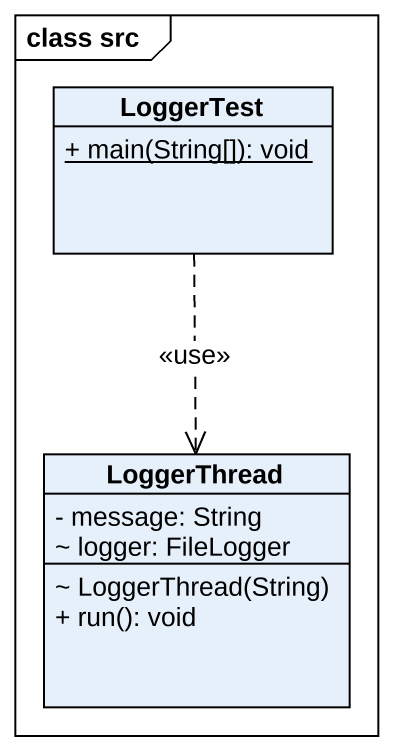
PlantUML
@startuml
mainframe class src
hide circle
hide empty members
skinparam classAttributeIconSize 0
class LoggerTest {
  {static} + main(String[]): void
}
class LoggerThread {
  - message: String
  ~ logger: FileLogger
  ~ LoggerThread(String)
  + run(): void
}
LoggerTest ..> LoggerThread : <<use>>
@enduml
